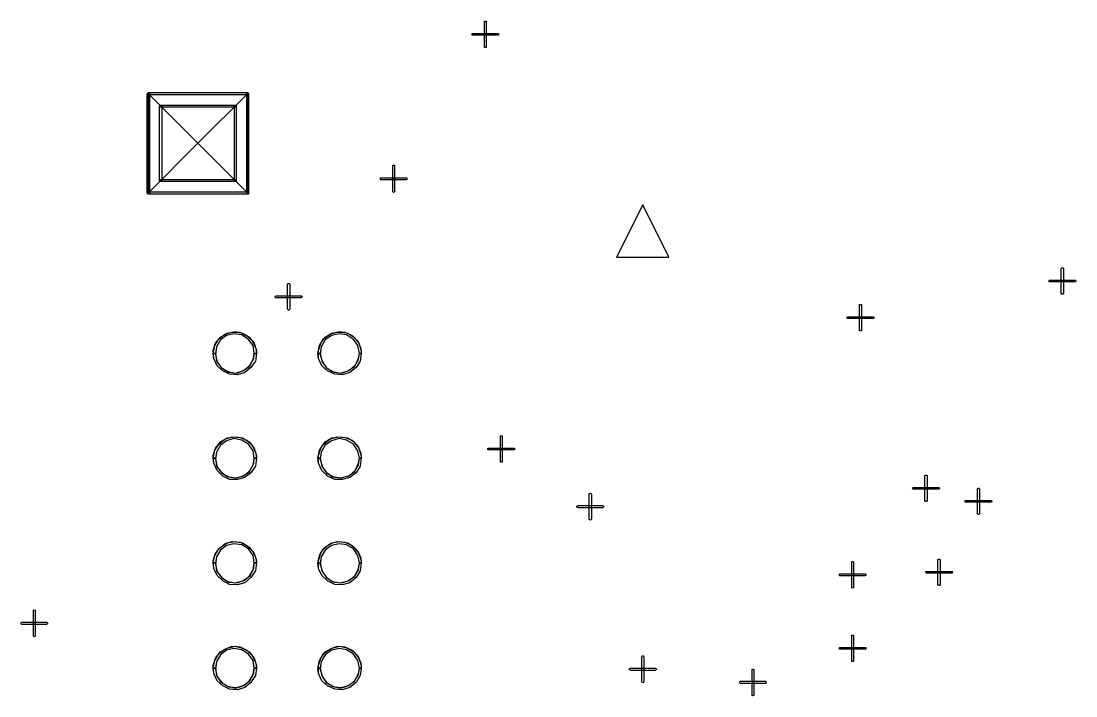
# Model space of a CAD drawing. Header units: millimetres. Extents: x 0 to 1189, y 35 to 806.
# Drawn here: x 489.12 to 535.95, y 493.2 to 523.15 of the extents above; entities that cross this region are included whole.
import ezdxf

# ---------------------------------------------------------------- set-up
doc = ezdxf.new("R2010")
doc.units = ezdxf.units.MM
doc.layers.add('Pen 1', color=7, linetype='Continuous')

msp = doc.modelspace()

# ---------------------------------------------------------------- linework, layer by layer
at = {"layer": 'Pen 1', "color": 7, "lineweight": 30}
for points in [[(509.7, 523.1), (509.7, 523.15), (509.725, 523.15), (509.775, 523.15), (509.775, 523.1), (509.775, 522), (509.775, 521.975), (509.725, 521.975), (509.7, 521.975), (509.7, 522), (509.7, 523.1)], [(509.7, 523.1), (509.7, 523.15), (509.725, 523.15), (509.775, 523.15), (509.775, 523.1), (509.775, 522), (509.775, 521.975), (509.725, 521.975), (509.7, 521.975), (509.7, 522), (509.7, 523.1)], [(509.175, 522.525), (509.15, 522.525), (509.15, 522.55), (509.15, 522.6), (509.175, 522.6), (510.275, 522.6), (510.325, 522.6), (510.325, 522.55), (510.325, 522.525), (510.275, 522.525), (509.175, 522.525)], [(509.175, 522.525), (509.15, 522.525), (509.15, 522.55), (509.15, 522.6), (509.175, 522.6), (510.275, 522.6), (510.325, 522.6), (510.325, 522.55), (510.325, 522.525), (510.275, 522.525), (509.175, 522.525)], [(499.175, 519.975), (499.225, 519.95), (499.225, 519.925), (499.225, 519.875), (499.175, 519.875), (494.775, 519.875), (494.75, 519.875), (494.725, 519.925), (494.75, 519.95), (494.775, 519.975), (499.175, 519.975)], [(499.175, 519.975), (499.225, 519.95), (499.225, 519.925), (499.225, 519.875), (499.175, 519.875), (494.775, 519.875), (494.75, 519.875), (494.725, 519.925), (494.75, 519.95), (494.775, 519.975), (499.175, 519.975)], [(494.725, 519.925), (494.75, 519.95), (494.775, 519.975), (494.825, 519.95), (494.825, 519.925), (494.825, 515.525), (494.825, 515.475), (494.775, 515.475), (494.75, 515.475), (494.725, 515.525), (494.725, 519.925)], [(494.725, 519.925), (494.75, 519.95), (494.775, 519.975), (494.825, 519.95), (494.825, 519.925), (494.825, 515.525), (494.825, 515.475), (494.775, 515.475), (494.75, 515.475), (494.725, 515.525), (494.725, 519.925)], [(494.775, 519.925), (496.975, 517.725), (494.775, 515.525), (494.775, 519.925)], [(494.775, 519.925), (496.975, 517.725), (494.775, 515.525), (494.775, 519.925)], [(499.175, 515.525), (496.975, 517.725), (499.175, 519.925), (499.175, 515.525)], [(499.175, 515.525), (496.975, 517.725), (499.175, 519.925), (499.175, 515.525)], [(499.225, 515.525), (499.225, 515.475), (499.175, 515.475), (499.15, 515.475), (499.15, 515.525), (499.15, 519.925), (499.15, 519.95), (499.175, 519.975), (499.225, 519.95), (499.225, 519.925), (499.225, 515.525)], [(499.225, 515.525), (499.225, 515.475), (499.175, 515.475), (499.15, 515.475), (499.15, 515.525), (499.15, 519.925), (499.15, 519.95), (499.175, 519.975), (499.225, 519.95), (499.225, 519.925), (499.225, 515.525)], [(498.625, 519.425), (498.675, 519.4), (498.675, 519.375), (498.675, 519.325), (498.625, 519.325), (495.325, 519.325), (495.3, 519.325), (495.275, 519.375), (495.3, 519.4), (495.325, 519.425), (498.625, 519.425)], [(498.625, 519.425), (498.675, 519.4), (498.675, 519.375), (498.675, 519.325), (498.625, 519.325), (495.325, 519.325), (495.3, 519.325), (495.275, 519.375), (495.3, 519.4), (495.325, 519.425), (498.625, 519.425)], [(495.275, 519.375), (495.3, 519.4), (495.325, 519.425), (495.375, 519.4), (495.375, 519.375), (495.375, 516.075), (495.375, 516.025), (495.325, 516.025), (495.3, 516.025), (495.275, 516.075), (495.275, 519.375)], [(495.275, 519.375), (495.3, 519.4), (495.325, 519.425), (495.375, 519.4), (495.375, 519.375), (495.375, 516.075), (495.375, 516.025), (495.325, 516.025), (495.3, 516.025), (495.275, 516.075), (495.275, 519.375)], [(498.675, 516.075), (498.675, 516.025), (498.625, 516.025), (498.6, 516.025), (498.6, 516.075), (498.6, 519.375), (498.6, 519.4), (498.625, 519.425), (498.675, 519.4), (498.675, 519.375), (498.675, 516.075)], [(498.675, 516.075), (498.675, 516.025), (498.625, 516.025), (498.6, 516.025), (498.6, 516.075), (498.6, 519.375), (498.6, 519.4), (498.625, 519.425), (498.675, 519.4), (498.675, 519.375), (498.675, 516.075)], [(505.625, 516.7), (505.625, 516.75), (505.65, 516.75), (505.7, 516.75), (505.7, 516.7), (505.7, 515.6), (505.7, 515.575), (505.65, 515.55), (505.625, 515.575), (505.625, 515.6), (505.625, 516.7)], [(505.625, 516.7), (505.625, 516.75), (505.65, 516.75), (505.7, 516.75), (505.7, 516.7), (505.7, 515.6), (505.7, 515.575), (505.65, 515.55), (505.625, 515.575), (505.625, 515.6), (505.625, 516.7)], [(495.325, 516.025), (495.3, 516.025), (495.275, 516.075), (495.3, 516.1), (495.325, 516.125), (498.625, 516.125), (498.675, 516.1), (498.675, 516.075), (498.675, 516.025), (498.625, 516.025), (495.325, 516.025)], [(495.325, 516.025), (495.3, 516.025), (495.275, 516.075), (495.3, 516.1), (495.325, 516.125), (498.625, 516.125), (498.675, 516.1), (498.675, 516.075), (498.675, 516.025), (498.625, 516.025), (495.325, 516.025)], [(505.1, 516.1), (505.075, 516.125), (505.075, 516.15), (505.075, 516.2), (505.1, 516.2), (506.2, 516.2), (506.25, 516.2), (506.25, 516.15), (506.25, 516.125), (506.2, 516.1), (505.1, 516.1)], [(505.1, 516.1), (505.075, 516.125), (505.075, 516.15), (505.075, 516.2), (505.1, 516.2), (506.2, 516.2), (506.25, 516.2), (506.25, 516.15), (506.25, 516.125), (506.2, 516.1), (505.1, 516.1)], [(494.775, 515.475), (494.75, 515.475), (494.725, 515.525), (494.75, 515.55), (494.775, 515.575), (499.175, 515.575), (499.225, 515.55), (499.225, 515.525), (499.225, 515.475), (499.175, 515.475), (494.775, 515.475)], [(494.775, 515.475), (494.75, 515.475), (494.725, 515.525), (494.75, 515.55), (494.775, 515.575), (499.175, 515.575), (499.225, 515.55), (499.225, 515.525), (499.225, 515.475), (499.175, 515.475), (494.775, 515.475)], [(516.725, 515), (515.55, 512.675), (517.875, 512.675), (516.725, 515)], [(516.725, 515), (515.55, 512.675), (517.875, 512.675), (516.725, 515)], [(535.3, 512.175), (535.325, 512.2), (535.35, 512.2), (535.375, 512.2), (535.4, 512.175), (535.4, 511.075), (535.375, 511.025), (535.35, 511.025), (535.325, 511.025), (535.3, 511.075), (535.3, 512.175)], [(535.3, 512.175), (535.325, 512.2), (535.35, 512.2), (535.375, 512.2), (535.4, 512.175), (535.4, 511.075), (535.375, 511.025), (535.35, 511.025), (535.325, 511.025), (535.3, 511.075), (535.3, 512.175)], [(500.95, 511.475), (500.975, 511.5), (501, 511.5), (501.025, 511.5), (501.05, 511.475), (501.05, 510.375), (501.025, 510.325), (501, 510.325), (500.975, 510.325), (500.95, 510.375), (500.95, 511.475)], [(500.95, 511.475), (500.975, 511.5), (501, 511.5), (501.025, 511.5), (501.05, 511.475), (501.05, 510.375), (501.025, 510.325), (501, 510.325), (500.975, 510.325), (500.95, 510.375), (500.95, 511.475)], [(534.8, 511.575), (534.775, 511.575), (534.75, 511.625), (534.775, 511.65), (534.8, 511.65), (535.9, 511.65), (535.925, 511.65), (535.95, 511.625), (535.925, 511.575), (535.9, 511.575), (534.8, 511.575)], [(534.8, 511.575), (534.775, 511.575), (534.75, 511.625), (534.775, 511.65), (534.8, 511.65), (535.9, 511.65), (535.925, 511.65), (535.95, 511.625), (535.925, 511.575), (535.9, 511.575), (534.8, 511.575)], [(500.45, 510.875), (500.425, 510.875), (500.4, 510.925), (500.425, 510.95), (500.45, 510.95), (501.55, 510.95), (501.575, 510.95), (501.6, 510.925), (501.575, 510.875), (501.55, 510.875), (500.45, 510.875)], [(500.45, 510.875), (500.425, 510.875), (500.4, 510.925), (500.425, 510.95), (500.45, 510.95), (501.55, 510.95), (501.575, 510.95), (501.6, 510.925), (501.575, 510.875), (501.55, 510.875), (500.45, 510.875)], [(526.35, 510.525), (526.35, 510.575), (526.375, 510.575), (526.425, 510.575), (526.425, 510.525), (526.425, 509.425), (526.425, 509.4), (526.375, 509.4), (526.35, 509.4), (526.35, 509.425), (526.35, 510.525)], [(526.35, 510.525), (526.35, 510.575), (526.375, 510.575), (526.425, 510.575), (526.425, 510.525), (526.425, 509.425), (526.425, 509.4), (526.375, 509.4), (526.35, 509.4), (526.35, 509.425), (526.35, 510.525)], [(525.825, 509.95), (525.8, 509.95), (525.8, 509.975), (525.8, 510.025), (525.825, 510.025), (526.925, 510.025), (526.975, 510.025), (526.975, 509.975), (526.975, 509.95), (526.925, 509.95), (525.825, 509.95)], [(525.825, 509.95), (525.8, 509.95), (525.8, 509.975), (525.8, 510.025), (525.825, 510.025), (526.925, 510.025), (526.975, 510.025), (526.975, 509.975), (526.975, 509.95), (526.925, 509.95), (525.825, 509.95)], [(499.575, 508.4), (499.525, 508.05), (499.325, 507.775), (499.05, 507.55), (498.725, 507.45), (498.375, 507.475), (498.075, 507.625), (497.825, 507.85), (497.675, 508.175), (497.65, 508.525), (497.75, 508.85), (497.975, 509.125), (498.275, 509.3), (498.625, 509.375), (498.95, 509.3), (499.25, 509.125), (499.475, 508.85), (499.575, 508.525), (499.575, 508.4)], [(497.65, 508.4), (497.725, 508.75), (497.9, 509.05), (498.175, 509.25), (498.5, 509.35), (498.85, 509.35), (499.15, 509.2), (499.4, 508.95), (499.55, 508.625), (499.575, 508.4), (499.475, 508.4), (499.425, 508.75), (499.225, 509.025), (498.925, 509.225), (498.575, 509.275), (498.25, 509.2), (497.975, 509), (497.8, 508.7), (497.75, 508.4), (497.65, 508.4)], [(499.475, 508.4), (499.425, 508.75), (499.225, 509.025), (498.925, 509.225), (498.575, 509.275), (498.25, 509.2), (497.975, 509), (497.8, 508.7), (497.75, 508.35), (497.825, 508), (498.05, 507.75), (498.35, 507.575), (498.7, 507.525), (499.025, 507.65), (499.3, 507.875), (499.45, 508.175), (499.475, 508.4)], [(502.3, 508.4), (502.375, 508.75), (502.55, 509.05), (502.825, 509.25), (503.15, 509.35), (503.5, 509.35), (503.825, 509.2), (504.075, 508.95), (504.2, 508.625), (504.225, 508.4), (504.15, 508.4), (504.075, 508.75), (503.875, 509.025), (503.575, 509.225), (503.25, 509.275), (502.9, 509.2), (502.625, 509), (502.45, 508.7), (502.4, 508.4), (502.3, 508.4)], [(504.225, 508.4), (504.175, 508.05), (504, 507.775), (503.725, 507.55), (503.375, 507.45), (503.05, 507.475), (502.725, 507.625), (502.475, 507.85), (502.325, 508.175), (502.325, 508.525), (502.425, 508.85), (502.625, 509.125), (502.925, 509.3), (503.275, 509.375), (503.625, 509.3), (503.9, 509.125), (504.125, 508.85), (504.225, 508.525), (504.225, 508.4)], [(504.15, 508.4), (504.075, 508.75), (503.875, 509.025), (503.575, 509.225), (503.25, 509.275), (502.9, 509.2), (502.625, 509), (502.45, 508.7), (502.4, 508.35), (502.5, 508), (502.7, 507.75), (503.025, 507.575), (503.35, 507.525), (503.7, 507.65), (503.95, 507.875), (504.1, 508.175), (504.15, 508.4)], [(497.75, 508.4), (497.8, 508.075), (498, 507.775), (498.3, 507.6), (498.65, 507.525), (498.975, 507.625), (499.25, 507.825), (499.425, 508.125), (499.475, 508.4), (499.575, 508.4), (499.525, 508.05), (499.325, 507.775), (499.05, 507.55), (498.725, 507.45), (498.375, 507.475), (498.075, 507.625), (497.825, 507.85), (497.675, 508.175), (497.65, 508.4), (497.75, 508.4)], [(502.4, 508.4), (502.475, 508.075), (502.675, 507.775), (502.95, 507.6), (503.3, 507.525), (503.625, 507.625), (503.925, 507.825), (504.1, 508.125), (504.15, 508.4), (504.225, 508.4), (504.175, 508.05), (504, 507.775), (503.725, 507.55), (503.375, 507.45), (503.05, 507.475), (502.725, 507.625), (502.475, 507.85), (502.325, 508.175), (502.3, 508.4), (502.4, 508.4)], [(497.65, 503.75), (497.725, 504.1), (497.9, 504.375), (498.175, 504.6), (498.5, 504.7), (498.85, 504.675), (499.15, 504.55), (499.4, 504.3), (499.55, 503.975), (499.575, 503.75), (499.475, 503.75), (499.425, 504.075), (499.225, 504.375), (498.925, 504.55), (498.575, 504.625), (498.25, 504.525), (497.975, 504.325), (497.8, 504.025), (497.75, 503.75), (497.65, 503.75)], [(499.575, 503.75), (499.525, 503.4), (499.325, 503.1), (499.05, 502.9), (498.725, 502.8), (498.375, 502.8), (498.075, 502.95), (497.825, 503.2), (497.675, 503.525), (497.65, 503.875), (497.75, 504.2), (497.975, 504.475), (498.275, 504.65), (498.625, 504.7), (498.95, 504.65), (499.25, 504.475), (499.475, 504.2), (499.575, 503.85), (499.575, 503.75)], [(499.475, 503.75), (499.425, 504.075), (499.225, 504.375), (498.925, 504.55), (498.575, 504.625), (498.25, 504.525), (497.975, 504.325), (497.8, 504.025), (497.75, 503.7), (497.825, 503.35), (498.05, 503.075), (498.35, 502.925), (498.7, 502.875), (499.025, 502.975), (499.3, 503.2), (499.45, 503.525), (499.475, 503.75)], [(502.3, 503.75), (502.375, 504.1), (502.55, 504.375), (502.825, 504.6), (503.15, 504.7), (503.5, 504.675), (503.825, 504.55), (504.075, 504.3), (504.2, 503.975), (504.225, 503.75), (504.15, 503.75), (504.075, 504.075), (503.875, 504.375), (503.575, 504.55), (503.25, 504.625), (502.9, 504.525), (502.625, 504.325), (502.45, 504.025), (502.4, 503.75), (502.3, 503.75)], [(504.225, 503.75), (504.175, 503.4), (504, 503.1), (503.725, 502.9), (503.375, 502.8), (503.05, 502.8), (502.725, 502.95), (502.475, 503.2), (502.325, 503.525), (502.325, 503.875), (502.425, 504.2), (502.625, 504.475), (502.925, 504.65), (503.275, 504.7), (503.625, 504.65), (503.9, 504.475), (504.125, 504.2), (504.225, 503.85), (504.225, 503.75)], [(504.15, 503.75), (504.075, 504.075), (503.875, 504.375), (503.575, 504.55), (503.25, 504.625), (502.9, 504.525), (502.625, 504.325), (502.45, 504.025), (502.4, 503.7), (502.5, 503.35), (502.7, 503.075), (503.025, 502.925), (503.35, 502.875), (503.7, 502.975), (503.95, 503.2), (504.1, 503.525), (504.15, 503.75)], [(510.4, 504.725), (510.4, 504.75), (510.425, 504.75), (510.475, 504.75), (510.475, 504.725), (510.475, 503.625), (510.475, 503.575), (510.425, 503.575), (510.4, 503.575), (510.4, 503.625), (510.4, 504.725)], [(510.4, 504.725), (510.4, 504.75), (510.425, 504.75), (510.475, 504.75), (510.475, 504.725), (510.475, 503.625), (510.475, 503.575), (510.425, 503.575), (510.4, 503.575), (510.4, 503.625), (510.4, 504.725)], [(509.875, 504.125), (509.85, 504.125), (509.85, 504.175), (509.85, 504.2), (509.875, 504.2), (510.975, 504.2), (511.025, 504.2), (511.025, 504.175), (511.025, 504.125), (510.975, 504.125), (509.875, 504.125)], [(509.875, 504.125), (509.85, 504.125), (509.85, 504.175), (509.85, 504.2), (509.875, 504.2), (510.975, 504.2), (511.025, 504.2), (511.025, 504.175), (511.025, 504.125), (510.975, 504.125), (509.875, 504.125)], [(497.75, 503.75), (497.8, 503.4), (498, 503.125), (498.3, 502.925), (498.65, 502.875), (498.975, 502.95), (499.25, 503.15), (499.425, 503.45), (499.475, 503.75), (499.575, 503.75), (499.525, 503.4), (499.325, 503.1), (499.05, 502.9), (498.725, 502.8), (498.375, 502.8), (498.075, 502.95), (497.825, 503.2), (497.675, 503.525), (497.65, 503.75), (497.75, 503.75)], [(502.4, 503.75), (502.475, 503.4), (502.675, 503.125), (502.95, 502.925), (503.3, 502.875), (503.625, 502.95), (503.925, 503.15), (504.1, 503.45), (504.15, 503.75), (504.225, 503.75), (504.175, 503.4), (504, 503.1), (503.725, 502.9), (503.375, 502.8), (503.05, 502.8), (502.725, 502.95), (502.475, 503.2), (502.325, 503.525), (502.3, 503.75), (502.4, 503.75)], [(529.25, 502.975), (529.275, 503), (529.3, 503), (529.325, 503), (529.35, 502.975), (529.35, 501.875), (529.325, 501.825), (529.3, 501.825), (529.275, 501.825), (529.25, 501.875), (529.25, 502.975)], [(529.25, 502.975), (529.275, 503), (529.3, 503), (529.325, 503), (529.35, 502.975), (529.35, 501.875), (529.325, 501.825), (529.3, 501.825), (529.275, 501.825), (529.25, 501.875), (529.25, 502.975)], [(528.75, 502.375), (528.725, 502.375), (528.7, 502.425), (528.725, 502.45), (528.75, 502.45), (529.85, 502.45), (529.875, 502.45), (529.9, 502.425), (529.875, 502.375), (529.85, 502.375), (528.75, 502.375)], [(528.75, 502.375), (528.725, 502.375), (528.7, 502.425), (528.725, 502.45), (528.75, 502.45), (529.85, 502.45), (529.875, 502.45), (529.9, 502.425), (529.875, 502.375), (529.85, 502.375), (528.75, 502.375)], [(514.35, 502.15), (514.35, 502.175), (514.4, 502.2), (514.425, 502.175), (514.45, 502.15), (514.45, 501.05), (514.425, 501.025), (514.4, 501), (514.35, 501.025), (514.35, 501.05), (514.35, 502.15)], [(514.35, 502.15), (514.35, 502.175), (514.4, 502.2), (514.425, 502.175), (514.45, 502.15), (514.45, 501.05), (514.425, 501.025), (514.4, 501), (514.35, 501.025), (514.35, 501.05), (514.35, 502.15)], [(531.575, 502.375), (531.6, 502.425), (531.625, 502.425), (531.65, 502.425), (531.675, 502.375), (531.675, 501.275), (531.65, 501.25), (531.625, 501.25), (531.6, 501.25), (531.575, 501.275), (531.575, 502.375)], [(531.575, 502.375), (531.6, 502.425), (531.625, 502.425), (531.65, 502.425), (531.675, 502.375), (531.675, 501.275), (531.65, 501.25), (531.625, 501.25), (531.6, 501.25), (531.575, 501.275), (531.575, 502.375)], [(513.85, 501.55), (513.8, 501.575), (513.8, 501.6), (513.8, 501.625), (513.85, 501.65), (514.95, 501.65), (514.975, 501.625), (515, 501.6), (514.975, 501.575), (514.95, 501.55), (513.85, 501.55)], [(513.85, 501.55), (513.8, 501.575), (513.8, 501.6), (513.8, 501.625), (513.85, 501.65), (514.95, 501.65), (514.975, 501.625), (515, 501.6), (514.975, 501.575), (514.95, 501.55), (513.85, 501.55)], [(531.075, 501.8), (531.05, 501.8), (531.025, 501.825), (531.05, 501.875), (531.075, 501.875), (532.175, 501.875), (532.2, 501.875), (532.225, 501.825), (532.2, 501.8), (532.175, 501.8), (531.075, 501.8)], [(531.075, 501.8), (531.05, 501.8), (531.025, 501.825), (531.05, 501.875), (531.075, 501.875), (532.175, 501.875), (532.2, 501.875), (532.225, 501.825), (532.2, 501.8), (532.175, 501.8), (531.075, 501.8)], [(497.65, 499.1), (497.725, 499.425), (497.9, 499.725), (498.175, 499.95), (498.5, 500.05), (498.85, 500.025), (499.15, 499.875), (499.4, 499.625), (499.55, 499.325), (499.575, 499.1), (499.475, 499.1), (499.425, 499.425), (499.225, 499.725), (498.925, 499.9), (498.575, 499.95), (498.25, 499.875), (497.975, 499.675), (497.8, 499.375), (497.75, 499.1), (497.65, 499.1)], [(499.575, 499.1), (499.525, 498.75), (499.325, 498.45), (499.05, 498.225), (498.725, 498.125), (498.375, 498.15), (498.075, 498.3), (497.825, 498.55), (497.675, 498.85), (497.65, 499.2), (497.75, 499.55), (497.975, 499.8), (498.275, 500), (498.625, 500.05), (498.95, 500), (499.25, 499.8), (499.475, 499.525), (499.575, 499.2), (499.575, 499.1)], [(499.475, 499.1), (499.425, 499.425), (499.225, 499.725), (498.925, 499.9), (498.575, 499.95), (498.25, 499.875), (497.975, 499.675), (497.8, 499.375), (497.75, 499.025), (497.825, 498.7), (498.05, 498.425), (498.35, 498.25), (498.7, 498.225), (499.025, 498.325), (499.3, 498.55), (499.45, 498.85), (499.475, 499.1)], [(502.3, 499.1), (502.375, 499.425), (502.55, 499.725), (502.825, 499.95), (503.15, 500.05), (503.5, 500.025), (503.825, 499.875), (504.075, 499.625), (504.2, 499.325), (504.225, 499.1), (504.15, 499.1), (504.075, 499.425), (503.875, 499.725), (503.575, 499.9), (503.25, 499.95), (502.9, 499.875), (502.625, 499.675), (502.45, 499.375), (502.4, 499.1), (502.3, 499.1)], [(504.225, 499.1), (504.175, 498.75), (504, 498.45), (503.725, 498.225), (503.375, 498.125), (503.05, 498.15), (502.725, 498.3), (502.475, 498.55), (502.325, 498.85), (502.325, 499.2), (502.425, 499.55), (502.625, 499.8), (502.925, 500), (503.275, 500.05), (503.625, 500), (503.9, 499.8), (504.125, 499.525), (504.225, 499.2), (504.225, 499.1)], [(504.15, 499.1), (504.075, 499.425), (503.875, 499.725), (503.575, 499.9), (503.25, 499.95), (502.9, 499.875), (502.625, 499.675), (502.45, 499.375), (502.4, 499.025), (502.5, 498.7), (502.7, 498.425), (503.025, 498.25), (503.35, 498.225), (503.7, 498.325), (503.95, 498.55), (504.1, 498.85), (504.15, 499.1)], [(526, 499.125), (526, 499.15), (526.025, 499.175), (526.075, 499.15), (526.075, 499.125), (526.075, 498.025), (526.075, 498), (526.025, 497.975), (526, 498), (526, 498.025), (526, 499.125)], [(526, 499.125), (526, 499.15), (526.025, 499.175), (526.075, 499.15), (526.075, 499.125), (526.075, 498.025), (526.075, 498), (526.025, 497.975), (526, 498), (526, 498.025), (526, 499.125)], [(529.825, 499.25), (529.85, 499.275), (529.875, 499.275), (529.9, 499.275), (529.925, 499.25), (529.925, 498.15), (529.9, 498.1), (529.875, 498.1), (529.85, 498.1), (529.825, 498.15), (529.825, 499.25)], [(529.825, 499.25), (529.85, 499.275), (529.875, 499.275), (529.9, 499.275), (529.925, 499.25), (529.925, 498.15), (529.9, 498.1), (529.875, 498.1), (529.85, 498.1), (529.825, 498.15), (529.825, 499.25)], [(497.75, 499.1), (497.8, 498.75), (498, 498.475), (498.3, 498.275), (498.65, 498.225), (498.975, 498.3), (499.25, 498.5), (499.425, 498.8), (499.475, 499.1), (499.575, 499.1), (499.525, 498.75), (499.325, 498.45), (499.05, 498.225), (498.725, 498.125), (498.375, 498.15), (498.075, 498.3), (497.825, 498.55), (497.675, 498.85), (497.65, 499.1), (497.75, 499.1)], [(502.4, 499.1), (502.475, 498.75), (502.675, 498.475), (502.95, 498.275), (503.3, 498.225), (503.625, 498.3), (503.925, 498.5), (504.1, 498.8), (504.15, 499.1), (504.225, 499.1), (504.175, 498.75), (504, 498.45), (503.725, 498.225), (503.375, 498.125), (503.05, 498.15), (502.725, 498.3), (502.475, 498.55), (502.325, 498.85), (502.3, 499.1), (502.4, 499.1)], [(529.325, 498.65), (529.3, 498.65), (529.275, 498.7), (529.3, 498.725), (529.325, 498.725), (530.425, 498.725), (530.45, 498.725), (530.475, 498.7), (530.45, 498.65), (530.425, 498.65), (529.325, 498.65)], [(529.325, 498.65), (529.3, 498.65), (529.275, 498.7), (529.3, 498.725), (529.325, 498.725), (530.425, 498.725), (530.45, 498.725), (530.475, 498.7), (530.45, 498.65), (530.425, 498.65), (529.325, 498.65)], [(525.475, 498.525), (525.45, 498.55), (525.45, 498.575), (525.45, 498.6), (525.475, 498.625), (526.575, 498.625), (526.625, 498.6), (526.625, 498.575), (526.625, 498.55), (526.575, 498.525), (525.475, 498.525)], [(525.475, 498.525), (525.45, 498.55), (525.45, 498.575), (525.45, 498.6), (525.475, 498.625), (526.575, 498.625), (526.625, 498.6), (526.625, 498.575), (526.625, 498.55), (526.575, 498.525), (525.475, 498.525)], [(489.675, 496.975), (489.675, 497), (489.7, 497.025), (489.75, 497), (489.75, 496.975), (489.75, 495.875), (489.75, 495.85), (489.7, 495.825), (489.675, 495.85), (489.675, 495.875), (489.675, 496.975)], [(489.675, 496.975), (489.675, 497), (489.7, 497.025), (489.75, 497), (489.75, 496.975), (489.75, 495.875), (489.75, 495.85), (489.7, 495.825), (489.675, 495.85), (489.675, 495.875), (489.675, 496.975)], [(489.15, 496.375), (489.125, 496.4), (489.125, 496.425), (489.125, 496.45), (489.15, 496.475), (490.25, 496.475), (490.3, 496.45), (490.3, 496.425), (490.3, 496.4), (490.25, 496.375), (489.15, 496.375)], [(489.15, 496.375), (489.125, 496.4), (489.125, 496.425), (489.125, 496.45), (489.15, 496.475), (490.25, 496.475), (490.3, 496.45), (490.3, 496.425), (490.3, 496.4), (490.25, 496.375), (489.15, 496.375)], [(526, 495.875), (526, 495.9), (526.025, 495.9), (526.075, 495.9), (526.075, 495.875), (526.075, 494.775), (526.075, 494.725), (526.025, 494.725), (526, 494.725), (526, 494.775), (526, 495.875)], [(526, 495.875), (526, 495.9), (526.025, 495.9), (526.075, 495.9), (526.075, 495.875), (526.075, 494.775), (526.075, 494.725), (526.025, 494.725), (526, 494.725), (526, 494.775), (526, 495.875)], [(497.65, 494.425), (497.725, 494.775), (497.9, 495.075), (498.175, 495.275), (498.5, 495.4), (498.85, 495.375), (499.15, 495.225), (499.4, 494.975), (499.55, 494.65), (499.575, 494.425), (499.475, 494.425), (499.425, 494.775), (499.225, 495.05), (498.925, 495.25), (498.575, 495.3), (498.25, 495.225), (497.975, 495.025), (497.8, 494.725), (497.75, 494.425), (497.65, 494.425)], [(499.575, 494.425), (499.525, 494.1), (499.325, 493.8), (499.05, 493.575), (498.725, 493.475), (498.375, 493.5), (498.075, 493.65), (497.825, 493.875), (497.675, 494.2), (497.65, 494.55), (497.75, 494.875), (497.975, 495.15), (498.275, 495.325), (498.625, 495.4), (498.95, 495.325), (499.25, 495.15), (499.475, 494.875), (499.575, 494.55), (499.575, 494.425)], [(499.475, 494.425), (499.425, 494.775), (499.225, 495.05), (498.925, 495.25), (498.575, 495.3), (498.25, 495.225), (497.975, 495.025), (497.8, 494.725), (497.75, 494.375), (497.825, 494.05), (498.05, 493.775), (498.35, 493.6), (498.7, 493.575), (499.025, 493.675), (499.3, 493.9), (499.45, 494.2), (499.475, 494.425)], [(502.3, 494.425), (502.375, 494.775), (502.55, 495.075), (502.825, 495.275), (503.15, 495.4), (503.5, 495.375), (503.825, 495.225), (504.075, 494.975), (504.2, 494.65), (504.225, 494.425), (504.15, 494.425), (504.075, 494.775), (503.875, 495.05), (503.575, 495.25), (503.25, 495.3), (502.9, 495.225), (502.625, 495.025), (502.45, 494.725), (502.4, 494.425), (502.3, 494.425)], [(504.225, 494.425), (504.175, 494.1), (504, 493.8), (503.725, 493.575), (503.375, 493.475), (503.05, 493.5), (502.725, 493.65), (502.475, 493.875), (502.325, 494.2), (502.325, 494.55), (502.425, 494.875), (502.625, 495.15), (502.925, 495.325), (503.275, 495.4), (503.625, 495.325), (503.9, 495.15), (504.125, 494.875), (504.225, 494.55), (504.225, 494.425)], [(504.15, 494.425), (504.075, 494.775), (503.875, 495.05), (503.575, 495.25), (503.25, 495.3), (502.9, 495.225), (502.625, 495.025), (502.45, 494.725), (502.4, 494.375), (502.5, 494.05), (502.7, 493.775), (503.025, 493.6), (503.35, 493.575), (503.7, 493.675), (503.95, 493.9), (504.1, 494.2), (504.15, 494.425)], [(516.675, 494.925), (516.7, 494.975), (516.725, 494.975), (516.75, 494.975), (516.775, 494.925), (516.775, 493.825), (516.75, 493.8), (516.725, 493.775), (516.7, 493.8), (516.675, 493.825), (516.675, 494.925)], [(516.675, 494.925), (516.7, 494.975), (516.725, 494.975), (516.75, 494.975), (516.775, 494.925), (516.775, 493.825), (516.75, 493.8), (516.725, 493.775), (516.7, 493.8), (516.675, 493.825), (516.675, 494.925)], [(525.475, 495.275), (525.45, 495.275), (525.45, 495.325), (525.45, 495.35), (525.475, 495.35), (526.575, 495.35), (526.625, 495.35), (526.625, 495.325), (526.625, 495.275), (526.575, 495.275), (525.475, 495.275)], [(525.475, 495.275), (525.45, 495.275), (525.45, 495.325), (525.45, 495.35), (525.475, 495.35), (526.575, 495.35), (526.625, 495.35), (526.625, 495.325), (526.625, 495.275), (526.575, 495.275), (525.475, 495.275)], [(497.75, 494.425), (497.8, 494.1), (498, 493.8), (498.3, 493.625), (498.65, 493.55), (498.975, 493.65), (499.25, 493.85), (499.425, 494.15), (499.475, 494.425), (499.575, 494.425), (499.525, 494.1), (499.325, 493.8), (499.05, 493.575), (498.725, 493.475), (498.375, 493.5), (498.075, 493.65), (497.825, 493.875), (497.675, 494.2), (497.65, 494.425), (497.75, 494.425)], [(502.4, 494.425), (502.475, 494.1), (502.675, 493.8), (502.95, 493.625), (503.3, 493.55), (503.625, 493.65), (503.925, 493.85), (504.1, 494.15), (504.15, 494.425), (504.225, 494.425), (504.175, 494.1), (504, 493.8), (503.725, 493.575), (503.375, 493.475), (503.05, 493.5), (502.725, 493.65), (502.475, 493.875), (502.325, 494.2), (502.3, 494.425), (502.4, 494.425)], [(516.175, 494.325), (516.15, 494.35), (516.125, 494.375), (516.15, 494.425), (516.175, 494.425), (517.275, 494.425), (517.3, 494.425), (517.325, 494.375), (517.3, 494.35), (517.275, 494.325), (516.175, 494.325)], [(516.175, 494.325), (516.15, 494.35), (516.125, 494.375), (516.15, 494.425), (516.175, 494.425), (517.275, 494.425), (517.3, 494.425), (517.325, 494.375), (517.3, 494.35), (517.275, 494.325), (516.175, 494.325)], [(521.575, 494.35), (521.575, 494.375), (521.6, 494.4), (521.65, 494.375), (521.65, 494.35), (521.65, 493.25), (521.65, 493.225), (521.6, 493.2), (521.575, 493.225), (521.575, 493.25), (521.575, 494.35)], [(521.575, 494.35), (521.575, 494.375), (521.6, 494.4), (521.65, 494.375), (521.65, 494.35), (521.65, 493.25), (521.65, 493.225), (521.6, 493.2), (521.575, 493.225), (521.575, 493.25), (521.575, 494.35)], [(521.05, 493.75), (521.025, 493.775), (521.025, 493.8), (521.025, 493.825), (521.05, 493.85), (522.175, 493.85), (522.2, 493.825), (522.2, 493.8), (522.2, 493.775), (522.175, 493.75), (521.05, 493.75)], [(521.05, 493.75), (521.025, 493.775), (521.025, 493.8), (521.025, 493.825), (521.05, 493.85), (522.175, 493.85), (522.2, 493.825), (522.2, 493.8), (522.2, 493.775), (522.175, 493.75), (521.05, 493.75)]]:
    msp.add_lwpolyline(points, dxfattribs=at)

doc.saveas('drawing.dxf')
